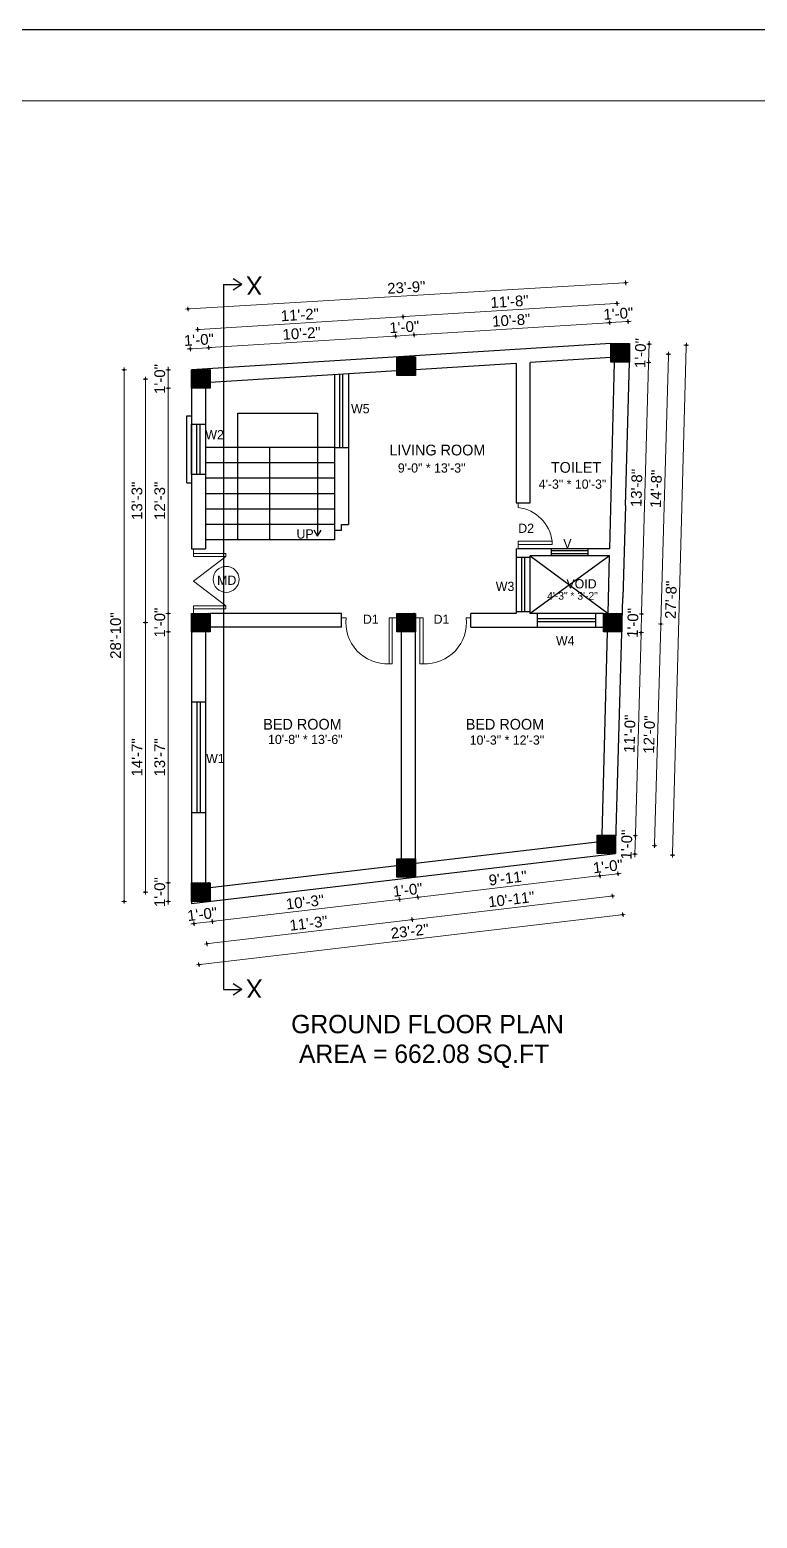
# Model space of a CAD drawing. Header units: inches. Extents: x 36657 to 39835, y -150 to 2098.
# Drawn here: x 37582 to 38055, y 1128 to 2098 of the extents above; entities that cross this region are included whole.
import ezdxf
from ezdxf.enums import TextEntityAlignment as Align

# ---------------------------------------------------------------- set-up
doc = ezdxf.new("R2010")
doc.units = ezdxf.units.IN
doc.header["$LTSCALE"] = 0.5
doc.header["$MEASUREMENT"] = 0
doc.header["$PDMODE"] = 66
for name, color, linetype, lineweight in [('0.13', 2, 'Continuous', 13), ('DW TEXT', 92, 'Continuous', 15), ('ELE1', 3, 'Continuous', 9), ('ELEVATION', 85, 'Continuous', 9), ('hatch', 9, 'Continuous', 0), ('Toilet', 7, 'Continuous', 25)]:
    doc.layers.add(name, color=color, linetype=linetype, lineweight=lineweight)
doc.styles.add('CEN', font='GOTHIC.TTF')
doc.styles.get("Standard").update_dxf_attribs({"font": 'arial.ttf'})
doc.dimstyles.new('S8', dxfattribs={"dimtxt": 5, "dimasz": 1, "dimexe": 6, "dimexo": 18, "dimgap": 1.9375, "dimtad": 1, "dimdec": 0, "dimzin": 3, "dimdsep": 46, "dimlunit": 4, "dimtxsty": 'Standard', "dimblk": 'dot 2', "dimcen": 12, "dimse1": 1, "dimse2": 1, "dimclrd": 1, "dimclre": 1, "dimclrt": 256, "dimadec": 0, "dimazin": 0, "dimtfac": 0.75, "dimtdec": 0, "dimtix": 1, "dimtmove": 1, "dimatfit": 3, "dimldrblk": 'DOT', "dimfxl": 1, "dimtolj": 1, "dimtzin": 0, "dimlwd": 9, "dimlwe": 9, "dimarcsym": 0})
pattern_1 = [(135, (37945.91992, -1856.22724), (-0.0883883476, -0.0883883476), [])]

# ---------------------------------------------------------------- blocks, each defined once
blk = doc.blocks.new('dot1')
at = {"layer": 'hatch'}
h = blk.add_hatch(color=256, dxfattribs=at)
edge = h.paths.add_edge_path()
edge.add_arc((0, 0), 1, 0, 360)
for p, q in [((3, 0), (-3, 0)), ((0, 3), (0, -3))]:
    blk.add_line(p, q, dxfattribs=at)
blk.add_circle((0, 0), 1, dxfattribs=at)
blk = doc.blocks.new('dot 2')
at = {"layer": 'hatch', "xscale": 0.5, "yscale": 0.5, "zscale": 0.5}
blk.add_blockref('dot1', (0, 0), dxfattribs=at)
blk = doc.blocks.new('*D1332')
at = {"layer": 'Defpoints', "color": 0, "transparency": 16777216}
for p in [(37671.91, 1541.92), (37687.07, 1541.92), (37687.07, 1529.92)]:
    blk.add_point(p, dxfattribs=at)
at = {"layer": 'Toilet', "color": 1, "lineweight": 9, "transparency": 16777216}
for p, q in [((37671.91, 1542.92), (37671.91, 1543.92)), ((37671.91, 1529.92), (37671.91, 1541.92)), ((37671.91, 1528.92), (37671.91, 1527.92))]:
    blk.add_line(p, q, dxfattribs=at)
for p, rotation in [((37671.91, 1541.92), 270), ((37671.91, 1529.92), 90)]:
    blk.add_blockref('dot 2', p, dxfattribs=dict(at, rotation=rotation))
at = {"layer": 'Toilet', "transparency": 16777216, "insert": (37666.39, 1535.92), "char_height": 7, "attachment_point": 5, "rotation": 90}
blk.add_mtext('\\A1;1\'-0"', dxfattribs=at)
blk = doc.blocks.new('_Dot')
at = {"color": 0, "linetype": 'ByBlock', "lineweight": -2}
blk.add_line((-0.5, 0), (-1, 0), dxfattribs=at)
at = {"color": 0, "linetype": 'ByBlock', "const_width": 0.5}
blk.add_lwpolyline([(-0.25, 0, 1), (0.25, 0, 1)], format="xyb", close=True, dxfattribs=at)
blk = doc.blocks.new('*D1333')
at = {"layer": 'Defpoints', "color": 0, "transparency": 16777216}
for p in [(37671.91, 1705.41), (37687.07, 1705.41), (37687.07, 1541.92)]:
    blk.add_point(p, dxfattribs=at)
at = {"layer": 'Toilet', "color": 1, "lineweight": 9, "transparency": 16777216}
blk.add_line((37671.91, 1542.92), (37671.91, 1704.41), dxfattribs=at)
for p, rotation in [((37671.91, 1705.41), 90), ((37671.91, 1541.92), 270)]:
    blk.add_blockref('dot 2', p, dxfattribs=dict(at, rotation=rotation))
at = {"layer": 'Toilet', "transparency": 16777216, "insert": (37666.39, 1623.66), "char_height": 7, "attachment_point": 5, "rotation": 90}
blk.add_mtext('\\A1;13\'-7"', dxfattribs=at)
blk = doc.blocks.new('*D1334')
at = {"layer": 'Defpoints', "color": 0, "transparency": 16777216}
for p in [(37671.91, 1717.41), (37687.07, 1717.41), (37687.07, 1705.41)]:
    blk.add_point(p, dxfattribs=at)
at = {"layer": 'Toilet', "color": 1, "lineweight": 9, "transparency": 16777216}
for p, q in [((37671.91, 1718.41), (37671.91, 1719.41)), ((37671.91, 1705.41), (37671.91, 1717.41)), ((37671.91, 1704.41), (37671.91, 1703.41))]:
    blk.add_line(p, q, dxfattribs=at)
for p, rotation in [((37671.91, 1717.41), 270), ((37671.91, 1705.41), 90)]:
    blk.add_blockref('dot 2', p, dxfattribs=dict(at, rotation=rotation))
at = {"layer": 'Toilet', "transparency": 16777216, "insert": (37666.39, 1711.41), "char_height": 7, "attachment_point": 5, "rotation": 90}
blk.add_mtext('\\A1;1\'-0"', dxfattribs=at)
blk = doc.blocks.new('*D1242')
at = {"layer": 'Defpoints', "color": 0, "transparency": 16777216}
for p in [(37671.91, 1864.09), (37687.07, 1864.09), (37687.07, 1717.41)]:
    blk.add_point(p, dxfattribs=at)
at = {"layer": 'Toilet', "color": 1, "lineweight": 9, "transparency": 16777216}
blk.add_line((37671.91, 1718.41), (37671.91, 1863.09), dxfattribs=at)
for p, rotation in [((37671.91, 1864.09), 90), ((37671.91, 1717.41), 270)]:
    blk.add_blockref('dot 2', p, dxfattribs=dict(at, rotation=rotation))
at = {"layer": 'Toilet', "transparency": 16777216, "insert": (37666.39, 1790.75), "char_height": 7, "attachment_point": 5, "rotation": 90}
blk.add_mtext('\\A1;12\'-3"', dxfattribs=at)
blk = doc.blocks.new('*D1335')
at = {"layer": 'Defpoints', "color": 0, "transparency": 16777216}
for p in [(37671.91, 1876.09), (37687.07, 1876.09), (37687.07, 1864.09)]:
    blk.add_point(p, dxfattribs=at)
at = {"layer": 'Toilet', "color": 1, "lineweight": 9, "transparency": 16777216}
for p, q in [((37671.91, 1877.09), (37671.91, 1878.09)), ((37671.91, 1864.09), (37671.91, 1876.09)), ((37671.91, 1863.09), (37671.91, 1862.09))]:
    blk.add_line(p, q, dxfattribs=at)
for p, rotation in [((37671.91, 1876.09), 270), ((37671.91, 1864.09), 90)]:
    blk.add_blockref('dot 2', p, dxfattribs=dict(at, rotation=rotation))
at = {"layer": 'Toilet', "transparency": 16777216, "insert": (37666.39, 1870.09), "char_height": 7, "attachment_point": 5, "rotation": 90}
blk.add_mtext('\\A1;1\'-0"', dxfattribs=at)
blk = doc.blocks.new('*D1339')
at = {"layer": 'Defpoints', "color": 0, "transparency": 16777216}
for p in [(37687.07, 1528.5), (37699.07, 1529.92), (37700.62, 1516.8)]:
    blk.add_point(p, dxfattribs=at)
at = {"layer": 'Toilet', "color": 1, "lineweight": 9, "transparency": 16777216}
for p, q in [((37687.62, 1515.27), (37686.63, 1515.15)), ((37688.62, 1515.39), (37700.62, 1516.8)), ((37701.61, 1516.92), (37702.6, 1517.04))]:
    blk.add_line(p, q, dxfattribs=at)
for p, rotation in [((37688.62, 1515.39), 6.727351048226113), ((37700.62, 1516.8), 186.7273510482261)]:
    blk.add_blockref('dot 2', p, dxfattribs=dict(at, rotation=rotation))
at = {"layer": 'Toilet', "transparency": 16777216, "insert": (37693.97, 1521.57), "char_height": 7, "attachment_point": 5, "rotation": 6.72735}
blk.add_mtext('\\A1;1\'-0"', dxfattribs=at)
blk = doc.blocks.new('*D1340')
at = {"layer": 'Defpoints', "color": 0, "transparency": 16777216}
for p in [(37820.69, 1545.68), (37699.07, 1529.92), (37822.4, 1531.17)]:
    blk.add_point(p, dxfattribs=at)
at = {"layer": 'Toilet', "color": 1, "lineweight": 9, "transparency": 16777216}
blk.add_line((37701.61, 1516.92), (37821.41, 1531.05), dxfattribs=at)
for p, rotation in [((37822.4, 1531.17), 6.72735104825321), ((37700.62, 1516.8), 186.7273510482532)]:
    blk.add_blockref('dot 2', p, dxfattribs=dict(at, rotation=rotation))
at = {"layer": 'Toilet', "transparency": 16777216, "insert": (37760.87, 1529.46), "char_height": 7, "attachment_point": 5, "rotation": 6.72735}
blk.add_mtext('\\A1;10\'-3"', dxfattribs=at)
blk = doc.blocks.new('*D1341')
at = {"layer": 'Defpoints', "color": 0, "transparency": 16777216}
for p in [(37820.69, 1545.68), (37832.69, 1545.68), (37834.24, 1532.56)]:
    blk.add_point(p, dxfattribs=at)
at = {"layer": 'Toilet', "color": 1, "lineweight": 9, "transparency": 16777216}
for p, q in [((37822.4, 1531.17), (37834.24, 1532.56)), ((37835.23, 1532.68), (37836.23, 1532.8)), ((37821.41, 1531.05), (37820.42, 1530.93))]:
    blk.add_line(p, q, dxfattribs=at)
for p, rotation in [((37822.4, 1531.17), 6.727351048253212), ((37834.24, 1532.56), 186.7273510482532)]:
    blk.add_blockref('dot 2', p, dxfattribs=dict(at, rotation=rotation))
at = {"layer": 'Toilet', "transparency": 16777216, "insert": (37827.68, 1537.34), "char_height": 7, "attachment_point": 5, "rotation": 6.72735}
blk.add_mtext('\\A1;1\'-0"', dxfattribs=at)
blk = doc.blocks.new('*D1342')
at = {"layer": 'Defpoints', "color": 0, "transparency": 16777216}
for p in [(37950.97, 1561.05), (37832.69, 1545.68), (37952.68, 1546.54)]:
    blk.add_point(p, dxfattribs=at)
at = {"layer": 'Toilet', "color": 1, "lineweight": 9, "transparency": 16777216}
blk.add_line((37835.23, 1532.68), (37951.69, 1546.42), dxfattribs=at)
for p, rotation in [((37952.68, 1546.54), 6.72735104825321), ((37834.24, 1532.56), 186.7273510482532)]:
    blk.add_blockref('dot 2', p, dxfattribs=dict(at, rotation=rotation))
at = {"layer": 'Toilet', "transparency": 16777216, "insert": (37892.82, 1545.02), "char_height": 7, "attachment_point": 5, "rotation": 6.72735}
blk.add_mtext('\\A1;9\'-11"', dxfattribs=at)
blk = doc.blocks.new('*D1343')
at = {"layer": 'Defpoints', "color": 0, "transparency": 16777216}
for p in [(37950.97, 1561.05), (37962.97, 1561.05), (37964.52, 1547.93)]:
    blk.add_point(p, dxfattribs=at)
at = {"layer": 'Toilet', "color": 1, "lineweight": 9, "transparency": 16777216}
for p, q in [((37951.69, 1546.42), (37950.7, 1546.3)), ((37952.68, 1546.54), (37964.52, 1547.93)), ((37965.51, 1548.05), (37966.5, 1548.17))]:
    blk.add_line(p, q, dxfattribs=at)
for p, rotation in [((37952.68, 1546.54), 6.727351048253212), ((37964.52, 1547.93), 186.7273510482532)]:
    blk.add_blockref('dot 2', p, dxfattribs=dict(at, rotation=rotation))
at = {"layer": 'Toilet', "transparency": 16777216, "insert": (37957.95, 1552.71), "char_height": 7, "attachment_point": 5, "rotation": 6.72735}
blk.add_mtext('\\A1;1\'-0"', dxfattribs=at)
blk = doc.blocks.new('*D1344')
at = {"layer": 'Defpoints', "color": 0, "transparency": 16777216}
for p in [(37956.97, 1567.05), (37826.69, 1551.68), (37830.66, 1518.04)]:
    blk.add_point(p, dxfattribs=at)
at = {"layer": 'Toilet', "color": 1, "lineweight": 9, "transparency": 16777216}
blk.add_line((37959.95, 1533.29), (37831.65, 1518.15), dxfattribs=at)
for p, rotation in [((37960.94, 1533.4), 6.727351048226033), ((37830.66, 1518.04), 186.727351048226)]:
    blk.add_blockref('dot 2', p, dxfattribs=dict(at, rotation=rotation))
at = {"layer": 'Toilet', "transparency": 16777216, "insert": (37895.15, 1531.19), "char_height": 7, "attachment_point": 5, "rotation": 6.72735}
blk.add_mtext('\\A1;10\'-11"', dxfattribs=at)
blk = doc.blocks.new('*D1345')
at = {"layer": 'Defpoints', "color": 0, "transparency": 16777216}
for p in [(37826.69, 1551.68), (37693.07, 1535.92), (37697.04, 1502.27)]:
    blk.add_point(p, dxfattribs=at)
at = {"layer": 'Toilet', "color": 1, "lineweight": 9, "transparency": 16777216}
blk.add_line((37829.67, 1517.92), (37698.03, 1502.39), dxfattribs=at)
for p, rotation in [((37830.66, 1518.04), 6.727351048253292), ((37697.04, 1502.27), 186.7273510482534)]:
    blk.add_blockref('dot 2', p, dxfattribs=dict(at, rotation=rotation))
at = {"layer": 'Toilet', "transparency": 16777216, "insert": (37763.2, 1515.63), "char_height": 7, "attachment_point": 5, "rotation": 6.72735}
blk.add_mtext('\\A1;11\'-3"', dxfattribs=at)
blk = doc.blocks.new('*D1346')
at = {"layer": 'Defpoints', "color": 0, "transparency": 16777216}
for p in [(37962.97, 1561.05), (37687.07, 1528.5), (37967.67, 1521.25)]:
    blk.add_point(p, dxfattribs=at)
at = {"layer": 'Toilet', "color": 1, "lineweight": 9, "transparency": 16777216}
blk.add_line((37692.76, 1488.82), (37966.67, 1521.13), dxfattribs=at)
for p, rotation in [((37967.67, 1521.25), 6.727351048225832), ((37691.77, 1488.7), 186.7273510482258)]:
    blk.add_blockref('dot 2', p, dxfattribs=dict(at, rotation=rotation))
at = {"layer": 'Toilet', "transparency": 16777216, "insert": (37829.07, 1510.45), "char_height": 7, "attachment_point": 5, "rotation": 6.72735}
blk.add_mtext('\\A1;23\'-2"', dxfattribs=at)
blk = doc.blocks.new('*D1347')
at = {"layer": 'Defpoints', "color": 0, "transparency": 16777216}
for p in [(37961.02, 1711.41), (37992.4, 1710.53), (37956.97, 1567.05)]:
    blk.add_point(p, dxfattribs=at)
at = {"layer": 'Toilet', "color": 1, "lineweight": 9, "transparency": 16777216}
blk.add_line((37988.38, 1567.17), (37992.37, 1709.53), dxfattribs=at)
for p, rotation in [((37992.4, 1710.53), 88.39404783827618), ((37988.35, 1566.17), 268.3940478382762)]:
    blk.add_blockref('dot 2', p, dxfattribs=dict(at, rotation=rotation))
at = {"layer": 'Toilet', "transparency": 16777216, "insert": (37984.87, 1638.5), "char_height": 7, "attachment_point": 5, "rotation": 88.39405}
blk.add_mtext('\\A1;12\'-0"', dxfattribs=at)
blk = doc.blocks.new('*D1348')
at = {"layer": 'Defpoints', "color": 0, "transparency": 16777216}
for p in [(37965.95, 1887.14), (37997.33, 1886.26), (37961.02, 1711.41)]:
    blk.add_point(p, dxfattribs=at)
at = {"layer": 'Toilet', "color": 1, "lineweight": 9, "transparency": 16777216}
blk.add_line((37992.43, 1711.53), (37997.3, 1885.26), dxfattribs=at)
for p, rotation in [((37997.33, 1886.26), 88.3940478382136), ((37992.4, 1710.53), 268.3940478382136)]:
    blk.add_blockref('dot 2', p, dxfattribs=dict(at, rotation=rotation))
at = {"layer": 'Toilet', "transparency": 16777216, "insert": (37989.35, 1798.55), "char_height": 7, "attachment_point": 5, "rotation": 88.39405}
blk.add_mtext('\\A1;14\'-8"', dxfattribs=at)
blk = doc.blocks.new('*D1243')
at = {"layer": 'Defpoints', "color": 0, "transparency": 16777216}
for p in [(37963.31, 1573.05), (37975.82, 1572.69), (37962.97, 1561.05)]:
    blk.add_point(p, dxfattribs=at)
at = {"layer": 'Toilet', "color": 1, "lineweight": 9, "transparency": 16777216}
for p, q in [((37975.48, 1560.69), (37975.82, 1572.69)), ((37975.85, 1573.69), (37975.87, 1574.69)), ((37975.45, 1559.69), (37975.42, 1558.7))]:
    blk.add_line(p, q, dxfattribs=at)
for p, rotation in [((37975.82, 1572.69), 268.3940478382552), ((37975.48, 1560.69), 88.39404783825515)]:
    blk.add_blockref('dot 2', p, dxfattribs=dict(at, rotation=rotation))
at = {"layer": 'Toilet', "transparency": 16777216, "insert": (37970.14, 1566.85), "char_height": 7, "attachment_point": 5, "rotation": 88.39405}
blk.add_mtext('\\A1;1\'-0"', dxfattribs=at)
blk = doc.blocks.new('*D1349')
at = {"layer": 'Defpoints', "color": 0, "transparency": 16777216}
for p in [(37967.02, 1705.41), (37979.53, 1705.06), (37963.31, 1573.05)]:
    blk.add_point(p, dxfattribs=at)
at = {"layer": 'Toilet', "color": 1, "lineweight": 9, "transparency": 16777216}
blk.add_line((37975.85, 1573.69), (37979.5, 1704.06), dxfattribs=at)
for p, rotation in [((37979.53, 1705.06), 88.3940478382136), ((37975.82, 1572.69), 268.3940478382136)]:
    blk.add_blockref('dot 2', p, dxfattribs=dict(at, rotation=rotation))
at = {"layer": 'Toilet', "transparency": 16777216, "insert": (37972.16, 1639.03), "char_height": 7, "attachment_point": 5, "rotation": 88.39405}
blk.add_mtext('\\A1;11\'-0"', dxfattribs=at)
blk = doc.blocks.new('*D1350')
at = {"layer": 'Defpoints', "color": 0, "transparency": 16777216}
for p in [(37967.02, 1717.41), (37979.86, 1717.05), (37967.02, 1705.41)]:
    blk.add_point(p, dxfattribs=at)
at = {"layer": 'Toilet', "color": 1, "lineweight": 9, "transparency": 16777216}
for p, q in [((37979.53, 1705.06), (37979.86, 1717.05)), ((37979.89, 1718.05), (37979.92, 1719.05)), ((37979.5, 1704.06), (37979.47, 1703.06))]:
    blk.add_line(p, q, dxfattribs=at)
for p, rotation in [((37979.86, 1717.05), 268.3940478382136), ((37979.53, 1705.06), 88.39404783821358)]:
    blk.add_blockref('dot 2', p, dxfattribs=dict(at, rotation=rotation))
at = {"layer": 'Toilet', "transparency": 16777216, "insert": (37974.19, 1711.21), "char_height": 7, "attachment_point": 5, "rotation": 88.39405}
blk.add_mtext('\\A1;1\'-0"', dxfattribs=at)
blk = doc.blocks.new('*D1351')
at = {"layer": 'Defpoints', "color": 0, "transparency": 16777216}
for p in [(37971.95, 1881.14), (37984.46, 1880.79), (37967.02, 1717.41)]:
    blk.add_point(p, dxfattribs=at)
at = {"layer": 'Toilet', "color": 1, "lineweight": 9, "transparency": 16777216}
blk.add_line((37979.89, 1718.05), (37984.43, 1879.79), dxfattribs=at)
for p, rotation in [((37984.46, 1880.79), 88.3940478382136), ((37979.86, 1717.05), 268.3940478382136)]:
    blk.add_blockref('dot 2', p, dxfattribs=dict(at, rotation=rotation))
at = {"layer": 'Toilet', "transparency": 16777216, "insert": (37976.65, 1799.07), "char_height": 7, "attachment_point": 5, "rotation": 88.39405}
blk.add_mtext('\\A1;13\'-8"', dxfattribs=at)
blk = doc.blocks.new('*D1352')
at = {"layer": 'Defpoints', "color": 0, "transparency": 16777216}
for p in [(37971.95, 1893.14), (37984.79, 1892.78), (37971.95, 1881.14)]:
    blk.add_point(p, dxfattribs=at)
at = {"layer": 'Toilet', "color": 1, "lineweight": 9, "transparency": 16777216}
for p, q in [((37984.46, 1880.79), (37984.79, 1892.78)), ((37984.82, 1893.78), (37984.85, 1894.78)), ((37984.43, 1879.79), (37984.4, 1878.79))]:
    blk.add_line(p, q, dxfattribs=at)
for p, rotation in [((37984.79, 1892.78), 268.3940478382136), ((37984.46, 1880.79), 88.39404783821358)]:
    blk.add_blockref('dot 2', p, dxfattribs=dict(at, rotation=rotation))
at = {"layer": 'Toilet', "transparency": 16777216, "insert": (37979.11, 1886.94), "char_height": 7, "attachment_point": 5, "rotation": 88.39405}
blk.add_mtext('\\A1;1\'-0"', dxfattribs=at)
blk = doc.blocks.new('*D1353')
at = {"layer": 'Defpoints', "color": 0, "transparency": 16777216}
for p in [(37971.95, 1893.14), (38008.96, 1892.14), (37962.97, 1561.05)]:
    blk.add_point(p, dxfattribs=at)
at = {"layer": 'Toilet', "color": 1, "lineweight": 9, "transparency": 16777216}
blk.add_line((38000.02, 1561.04), (38008.94, 1891.14), dxfattribs=at)
for p, rotation in [((38008.96, 1892.14), 88.4520485907566), ((37999.99, 1560.04), 268.4520485907566)]:
    blk.add_blockref('dot 2', p, dxfattribs=dict(at, rotation=rotation))
at = {"layer": 'Toilet', "transparency": 16777216, "insert": (37998.97, 1726.24), "char_height": 7, "attachment_point": 5, "rotation": 88.45205}
blk.add_mtext('\\A1;27\'-8"', dxfattribs=at)
blk = doc.blocks.new('*D1354')
at = {"layer": 'Defpoints', "color": 0, "transparency": 16777216}
for p in [(37698.22, 1890.49), (37687.07, 1876.09), (37699.07, 1876.84)]:
    blk.add_point(p, dxfattribs=at)
at = {"layer": 'Toilet', "color": 1, "lineweight": 9, "transparency": 16777216}
for p, q in [((37686.22, 1889.74), (37698.22, 1890.49)), ((37699.22, 1890.55), (37700.21, 1890.61)), ((37685.22, 1889.68), (37684.22, 1889.62))]:
    blk.add_line(p, q, dxfattribs=at)
for p, rotation in [((37686.22, 1889.74), 3.575827605927389), ((37698.22, 1890.49), 183.5758276059273)]:
    blk.add_blockref('dot 2', p, dxfattribs=dict(at, rotation=rotation))
at = {"layer": 'Toilet', "transparency": 16777216, "insert": (37691.87, 1895.62), "char_height": 7, "attachment_point": 5, "rotation": 3.57583}
blk.add_mtext('\\A1;1\'-0"', dxfattribs=at)
blk = doc.blocks.new('*D1355')
at = {"layer": 'Defpoints', "color": 0, "transparency": 16777216}
for p in [(37819.84, 1898.09), (37820.69, 1884.44), (37699.07, 1876.84)]:
    blk.add_point(p, dxfattribs=at)
at = {"layer": 'Toilet', "color": 1, "lineweight": 9, "transparency": 16777216}
blk.add_line((37699.22, 1890.55), (37818.84, 1898.03), dxfattribs=at)
for p, rotation in [((37698.22, 1890.49), 183.5758276059279), ((37819.84, 1898.09), 3.575827605927924)]:
    blk.add_blockref('dot 2', p, dxfattribs=dict(at, rotation=rotation))
at = {"layer": 'Toilet', "transparency": 16777216, "insert": (37758.69, 1899.79), "char_height": 7, "attachment_point": 5, "rotation": 3.57583}
blk.add_mtext('\\A1;10\'-2"', dxfattribs=at)
blk = doc.blocks.new('*D1356')
at = {"layer": 'Defpoints', "color": 0, "transparency": 16777216}
for p in [(37831.79, 1898.84), (37820.69, 1884.44), (37832.69, 1884.44)]:
    blk.add_point(p, dxfattribs=at)
at = {"layer": 'Toilet', "color": 1, "lineweight": 9, "transparency": 16777216}
for p, q in [((37818.84, 1898.03), (37817.84, 1897.97)), ((37819.84, 1898.09), (37831.79, 1898.84)), ((37832.79, 1898.9), (37833.79, 1898.96))]:
    blk.add_line(p, q, dxfattribs=at)
for p, rotation in [((37831.79, 1898.84), 183.5758276059279), ((37819.84, 1898.09), 3.575827605927948)]:
    blk.add_blockref('dot 2', p, dxfattribs=dict(at, rotation=rotation))
at = {"layer": 'Toilet', "transparency": 16777216, "insert": (37825.47, 1903.96), "char_height": 7, "attachment_point": 5, "rotation": 3.57583}
blk.add_mtext('\\A1;1\'-0"', dxfattribs=at)
blk = doc.blocks.new('*D1357')
at = {"layer": 'Defpoints', "color": 0, "transparency": 16777216}
for p in [(37959.09, 1906.79), (37959.95, 1893.14), (37832.69, 1884.44)]:
    blk.add_point(p, dxfattribs=at)
at = {"layer": 'Toilet', "color": 1, "lineweight": 9, "transparency": 16777216}
blk.add_line((37832.79, 1898.9), (37958.09, 1906.73), dxfattribs=at)
for p, rotation in [((37831.79, 1898.84), 183.5758276059279), ((37959.09, 1906.79), 3.575827605927924)]:
    blk.add_blockref('dot 2', p, dxfattribs=dict(at, rotation=rotation))
at = {"layer": 'Toilet', "transparency": 16777216, "insert": (37895.1, 1908.32), "char_height": 7, "attachment_point": 5, "rotation": 3.57583}
blk.add_mtext('\\A1;10\'-8"', dxfattribs=at)
blk = doc.blocks.new('*D1358')
at = {"layer": 'Defpoints', "color": 0, "transparency": 16777216}
for p in [(37971.05, 1907.54), (37959.95, 1893.14), (37971.95, 1893.14)]:
    blk.add_point(p, dxfattribs=at)
at = {"layer": 'Toilet', "color": 1, "lineweight": 9, "transparency": 16777216}
for p, q in [((37958.09, 1906.73), (37957.1, 1906.67)), ((37959.09, 1906.79), (37971.05, 1907.54)), ((37972.04, 1907.6), (37973.04, 1907.66))]:
    blk.add_line(p, q, dxfattribs=at)
for p, rotation in [((37959.09, 1906.79), 3.575827605927948), ((37971.05, 1907.54), 183.5758276059279)]:
    blk.add_blockref('dot 2', p, dxfattribs=dict(at, rotation=rotation))
at = {"layer": 'Toilet', "transparency": 16777216, "insert": (37964.73, 1912.67), "char_height": 7, "attachment_point": 5, "rotation": 3.57583}
blk.add_mtext('\\A1;1\'-0"', dxfattribs=at)
blk = doc.blocks.new('*D1359')
at = {"layer": 'Defpoints', "color": 0, "transparency": 16777216}
for p in [(37824.68, 1910.65), (37965.95, 1887.14), (37826.69, 1878.44)]:
    blk.add_point(p, dxfattribs=at)
at = {"layer": 'Toilet', "color": 1, "lineweight": 9, "transparency": 16777216}
blk.add_line((37962.93, 1919.29), (37825.68, 1910.71), dxfattribs=at)
for p, rotation in [((37963.93, 1919.35), 3.575843646370602), ((37824.68, 1910.65), 183.5758436463706)]:
    blk.add_blockref('dot 2', p, dxfattribs=dict(at, rotation=rotation))
at = {"layer": 'Toilet', "transparency": 16777216, "insert": (37893.96, 1920.5), "char_height": 7, "attachment_point": 5, "rotation": 3.57584}
blk.add_mtext('\\A1;11\'-8"', dxfattribs=at)
blk = doc.blocks.new('*D1360')
at = {"layer": 'Defpoints', "color": 0, "transparency": 16777216}
for p in [(37691.06, 1902.3), (37826.69, 1878.44), (37693.07, 1870.09)]:
    blk.add_point(p, dxfattribs=at)
at = {"layer": 'Toilet', "color": 1, "lineweight": 9, "transparency": 16777216}
blk.add_line((37823.68, 1910.59), (37692.06, 1902.36), dxfattribs=at)
for p, rotation in [((37824.68, 1910.65), 3.575843646351097), ((37691.06, 1902.3), 183.5758436463511)]:
    blk.add_blockref('dot 2', p, dxfattribs=dict(at, rotation=rotation))
at = {"layer": 'Toilet', "transparency": 16777216, "insert": (37757.53, 1911.92), "char_height": 7, "attachment_point": 5, "rotation": 3.57584}
blk.add_mtext('\\A1;11\'-2"', dxfattribs=at)
blk = doc.blocks.new('*D1307')
at = {"layer": 'Defpoints', "color": 0, "transparency": 16777216}
for p in [(37684.7, 1915.7), (37971.95, 1893.14), (37687.07, 1876.09)]:
    blk.add_point(p, dxfattribs=at)
at = {"layer": 'Toilet', "color": 1, "lineweight": 9, "transparency": 16777216}
blk.add_line((37968.58, 1932.69), (37685.7, 1915.76), dxfattribs=at)
for p, rotation in [((37969.57, 1932.75), 3.425574687815071), ((37684.7, 1915.7), 183.425574687815)]:
    blk.add_blockref('dot 2', p, dxfattribs=dict(at, rotation=rotation))
at = {"layer": 'Toilet', "transparency": 16777216, "insert": (37826.81, 1929.73), "char_height": 7, "attachment_point": 5, "rotation": 3.42557}
blk.add_mtext('\\A1;23\'-9"', dxfattribs=at)

msp = doc.modelspace()

# ---------------------------------------------------------------- hatches: boundary and pattern name
at = {"layer": 'Toilet'}
h = msp.add_hatch(dxfattribs=at)
h.set_pattern_fill('ANSI31', color=256, angle=90)
h.set_pattern_definition(pattern_1)
h.paths.add_polyline_path([(37971.95, 1893.14), (37959.95, 1893.14), (37959.95, 1893.14), (37959.95, 1881.14), (37971.95, 1881.14)])
h = msp.add_hatch(dxfattribs=at)
h.set_pattern_fill('ANSI31', color=256, angle=90)
h.set_pattern_definition(pattern_1)
h.paths.add_polyline_path([(37687.07, 1541.92), (37687.07, 1529.92), (37699.07, 1529.92), (37699.07, 1541.92)])
h.paths.add_polyline_path([(37687.07, 1705.41), (37699.07, 1705.41), (37699.07, 1717.41), (37687.07, 1717.41)])
h.paths.add_polyline_path([(37699.07, 1864.09), (37699.07, 1876.09), (37687.07, 1876.09), (37687.07, 1864.09)])
h.paths.add_polyline_path([(37832.69, 1872.44), (37832.69, 1884.44), (37820.69, 1884.44), (37820.69, 1872.44)])
h.paths.add_polyline_path([(37955.02, 1717.41), (37955.02, 1705.41), (37967.02, 1705.41), (37967.02, 1717.41)])
h.paths.add_polyline_path([(37950.97, 1561.05), (37962.97, 1561.05), (37962.97, 1573.05), (37950.97, 1573.05)])
h.paths.add_polyline_path([(37832.69, 1557.68), (37820.69, 1557.68), (37820.69, 1545.68), (37832.69, 1545.68)])
h.paths.add_polyline_path([(37832.69, 1705.41), (37832.69, 1717.41), (37820.69, 1717.41), (37820.69, 1705.41)])

# ---------------------------------------------------------------- linework, layer by layer
at = {"layer": '0.13', "color": 0, "ltscale": 0.5}
for p, q in [((37902.36, 1789.41), (37898.36, 1789.41)), ((37691.07, 1759.41), (37687.07, 1759.41)), ((37902.36, 1759.41), (37898.36, 1759.41)), ((37691.07, 1717.41), (37687.07, 1717.41)), ((37784.69, 1717.41), (37784.69, 1708.66)), ((37820.69, 1717.41), (37820.69, 1713.41)), ((37832.69, 1717.41), (37832.69, 1713.41)), ((37868.69, 1717.41), (37868.69, 1708.66))]:
    msp.add_line(p, q, dxfattribs=at)
at = {"layer": 'Defpoints'}
msp.add_lwpolyline([(39834.69, 2097.54), (36657.09, 2097.54), (36657.09, -150.43), (39834.69, -150.43)], close=True, dxfattribs=at)
at = {"layer": 'ELE1'}
msp.add_lwpolyline([(36703.41, 2051.22), (39788.37, 2051.22), (39788.37, -104.11), (36703.41, -104.11)], close=True, dxfattribs=at)
at = {"layer": 'ELEVATION', "color": 146, "ltscale": 0.25, "true_color": 0x105689}
for p, q in [((37899.61, 1786.41), (37899.61, 1789.41)), ((37921.7, 1764.41), (37899.61, 1764.41)), ((37899.61, 1764.41), (37899.61, 1762.41)), ((37921.7, 1762.41), (37921.7, 1764.41)), ((37688.31, 1759.41), (37688.31, 1756.41)), ((37688.31, 1756.41), (37709.31, 1756.41)), ((37688.31, 1754.41), (37688.31, 1756.41)), ((37709.31, 1754.41), (37709.31, 1756.41)), ((37899.61, 1759.41), (37899.61, 1762.41)), ((37899.61, 1762.41), (37921.7, 1762.41)), ((37709.31, 1754.41), (37688.31, 1754.41)), ((37709.31, 1754.41), (37688.31, 1738.41)), ((37709.31, 1722.41), (37688.31, 1738.41)), ((37709.31, 1722.41), (37688.31, 1722.41)), ((37688.31, 1722.41), (37688.31, 1720.41)), ((37688.31, 1717.41), (37688.31, 1720.41)), ((37688.31, 1720.41), (37709.31, 1720.41)), ((37709.31, 1720.41), (37709.31, 1722.41)), ((37784.69, 1714.65), (37787.69, 1714.65)), ((37815.69, 1684.65), (37815.69, 1714.65)), ((37815.69, 1714.65), (37817.69, 1714.65)), ((37820.69, 1714.65), (37817.69, 1714.65)), ((37817.69, 1714.65), (37817.69, 1684.65)), ((37832.69, 1714.65), (37835.69, 1714.65)), ((37835.69, 1714.65), (37835.69, 1684.65)), ((37837.69, 1714.65), (37835.69, 1714.65)), ((37837.69, 1684.65), (37837.69, 1714.65)), ((37868.69, 1714.65), (37865.69, 1714.65)), ((37817.69, 1684.65), (37815.69, 1684.65)), ((37835.69, 1684.65), (37837.69, 1684.65))]:
    msp.add_line(p, q, dxfattribs=at)
at = {"layer": 'ELEVATION'}
msp.add_circle((37709.54, 1739.61), 8.46, dxfattribs=at)
at = {"layer": 'ELEVATION', "color": 146, "ltscale": 0.25, "true_color": 0x105689}
for centre, radius, start, end in [((37896.43, 1761.13), 25.48, 7.39655, 82.84168), ((37814.24, 1711.36), 26.75, 172.93802, 273.11211), ((37839.15, 1711.36), 26.75, 266.88789, 7.06198)]:
    msp.add_arc(centre, radius, start, end, dxfattribs=at)
at = {"layer": 'Toilet'}
for p, q in [((37707.83, 1931.58), (37707.83, 1472.54)), ((37707.83, 1931.58), (37719.83, 1931.58)), ((37719.83, 1931.58), (37714.15, 1935.28)), ((37719.83, 1931.58), (37714.15, 1927.88)), ((37959.95, 1893.14), (37687.07, 1876.09)), ((37959.95, 1884.12), (37907.36, 1880.84)), ((37907.36, 1789.41), (37907.36, 1880.84)), ((37959.16, 1759.41), (37962.34, 1881.14)), ((37969.33, 1787.68), (37971.95, 1881.14)), ((37687.07, 1876.09), (37687.07, 1759.41)), ((37699.07, 1876.09), (37699.07, 1876.84)), ((37820.69, 1875.42), (37699.07, 1867.82)), ((37780.07, 1872.88), (37780.07, 1765.41)), ((37783.57, 1825.41), (37783.57, 1873.07)), ((37785.57, 1825.41), (37785.57, 1873.26)), ((37789.07, 1873.45), (37789.07, 1775.41)), ((37898.36, 1880.28), (37832.69, 1876.17)), ((37898.36, 1880.28), (37898.36, 1789.41)), ((37696.07, 1864.09), (37696.07, 1759.41)), ((37684.07, 1802.41), (37684.07, 1846.09)), ((37684.07, 1846.09), (37687.07, 1846.09)), ((37717.07, 1765.41), (37717.07, 1847.83)), ((37717.07, 1847.83), (37769.07, 1847.83)), ((37769.07, 1847.83), (37769.07, 1767.8)), ((37687.07, 1807.91), (37687.07, 1840.59)), ((37687.07, 1840.59), (37696.07, 1840.59)), ((37690.57, 1807.91), (37690.57, 1840.59)), ((37692.57, 1807.91), (37692.57, 1840.59)), ((37738.07, 1825.41), (37696.07, 1825.41)), ((37738.07, 1765.41), (37738.07, 1825.41)), ((37780.07, 1825.41), (37738.07, 1825.41)), ((37738.07, 1765.41), (37738.07, 1825.41)), ((37780.07, 1825.41), (37789.07, 1825.41)), ((37738.07, 1815.41), (37696.07, 1815.41)), ((37780.07, 1815.41), (37738.07, 1815.41)), ((37696.07, 1807.91), (37687.07, 1807.91)), ((37738.07, 1805.41), (37696.07, 1805.41)), ((37780.07, 1805.41), (37738.07, 1805.41)), ((37684.07, 1802.41), (37687.07, 1802.41)), ((37738.07, 1795.41), (37696.07, 1795.41)), ((37780.07, 1795.41), (37738.07, 1795.41)), ((37738.07, 1785.41), (37696.07, 1785.41)), ((37780.07, 1785.41), (37738.07, 1785.41)), ((37898.36, 1789.41), (37907.36, 1789.41)), ((37969.33, 1787.68), (37967.64, 1727.68)), ((37738.07, 1775.41), (37696.07, 1775.41)), ((37780.07, 1775.41), (37738.07, 1775.41)), ((37784.69, 1775.41), (37789.07, 1775.41)), ((37784.69, 1771.41), (37784.69, 1775.41)), ((37738.07, 1765.41), (37696.07, 1765.41)), ((37780.07, 1765.41), (37738.07, 1765.41)), ((37769.07, 1767.8), (37766.81, 1771.68)), ((37769.07, 1767.8), (37771.33, 1771.68)), ((37784.69, 1771.41), (37780.07, 1771.41)), ((37687.07, 1759.41), (37696.07, 1759.41)), ((37898.36, 1759.41), (37898.36, 1717.41)), ((37959.16, 1759.41), (37899.61, 1759.41)), ((37959.04, 1754.91), (37907.36, 1754.91)), ((37959.04, 1754.91), (37907.36, 1717.41)), ((37907.36, 1754.91), (37958.06, 1717.41)), ((37907.36, 1717.41), (37907.36, 1754.91)), ((37921.2, 1754.91), (37921.2, 1759.41)), ((37945.2, 1758.16), (37921.2, 1758.16)), ((37945.2, 1756.16), (37921.2, 1756.16)), ((37945.2, 1754.91), (37945.2, 1759.41)), ((37958.06, 1717.41), (37959.04, 1754.91)), ((37907.36, 1753.91), (37898.36, 1753.91)), ((37901.86, 1718.41), (37901.86, 1753.91)), ((37903.86, 1718.41), (37903.86, 1753.91)), ((37962.97, 1561.05), (37967.64, 1727.68)), ((37967.61, 1726.41), (37967.61, 1726.41)), ((37687.07, 1717.41), (37687.07, 1528.5)), ((37784.69, 1717.41), (37699.07, 1717.41)), ((37784.69, 1708.41), (37784.69, 1717.41)), ((37898.36, 1717.41), (37868.69, 1717.41)), ((37868.69, 1708.41), (37868.69, 1717.41)), ((37907.36, 1718.41), (37898.36, 1718.41)), ((37955.02, 1717.41), (37907.36, 1717.41)), ((37912.19, 1708.41), (37912.19, 1717.41)), ((37950.19, 1708.41), (37950.19, 1717.41)), ((37784.69, 1708.41), (37699.07, 1708.41)), ((37868.69, 1708.41), (37955.02, 1708.41)), ((37950.19, 1713.91), (37912.19, 1713.91)), ((37950.19, 1711.91), (37912.19, 1711.91)), ((37696.07, 1705.41), (37696.07, 1541.92)), ((37823.69, 1557.68), (37823.69, 1705.41)), ((37832.69, 1554.56), (37832.69, 1705.41)), ((37954.3, 1573.05), (37957.75, 1705.41)), ((37696.07, 1659.66), (37687.07, 1659.66)), ((37690.57, 1659.66), (37690.57, 1587.66)), ((37692.57, 1659.66), (37692.57, 1587.66)), ((37696.07, 1587.66), (37687.07, 1587.66)), ((37954.3, 1573.05), (37963.31, 1573.05)), ((37687.07, 1528.5), (37962.97, 1561.05)), ((37832.69, 1554.74), (37950.97, 1568.69)), ((37699.07, 1538.98), (37820.69, 1553.32)), ((37719.83, 1472.54), (37714.15, 1476.24)), ((37707.83, 1472.54), (37719.83, 1472.54)), ((37719.83, 1472.54), (37714.15, 1468.84))]:
    msp.add_line(p, q, dxfattribs=at)
for points in [[(37959.95, 1881.14), (37959.95, 1893.14), (37971.95, 1893.14), (37971.95, 1881.14)], [(37820.69, 1872.44), (37820.69, 1884.44), (37832.69, 1884.44), (37832.69, 1872.44)], [(37687.07, 1864.09), (37687.07, 1876.09), (37699.07, 1876.09), (37699.07, 1864.09)], [(37687.07, 1705.41), (37687.07, 1717.41), (37699.07, 1717.41), (37699.07, 1705.41)], [(37820.69, 1705.41), (37820.69, 1717.41), (37832.69, 1717.41), (37832.69, 1705.41)], [(37955.02, 1705.41), (37955.02, 1717.41), (37967.02, 1717.41), (37967.02, 1705.41)], [(37950.97, 1561.05), (37950.97, 1573.05), (37962.97, 1573.05), (37962.97, 1561.05)], [(37820.69, 1545.68), (37820.69, 1557.68), (37832.69, 1557.68), (37832.69, 1545.68)], [(37687.07, 1529.92), (37687.07, 1541.92), (37699.07, 1541.92), (37699.07, 1529.92)]]:
    msp.add_lwpolyline(points, close=True, dxfattribs=at)

# ---------------------------------------------------------------- texts
at = {"layer": 'DW TEXT', "ltscale": 0.13, "style": 'CEN'}
for p in [(37727.87, 1931.01), (37727.87, 1473.1)]:
    msp.add_text('X', height=12, rotation=180, dxfattribs=at).set_placement(p, align=Align.MIDDLE_CENTER)
for s, height, p in [('W5', 6, (37796.86, 1850.78)), ('W2', 6, (37702.09, 1833.88)), ('LIVING ROOM ', 7, (37848.3, 1823.82)), ('9\'-0" * 13\'-3"', 6, (37843.28, 1812.16)), ('TOILET', 7, (37937.23, 1812.53)), ('4\'-3" * 10\'-3"', 6, (37934.92, 1801.62)), ('D2', 6, (37904.76, 1772.86)), ('UP', 6, (37760.93, 1769.19)), ('V', 6, (37931.61, 1762.83)), ('MD', 6, (37709.95, 1739.04)), ('W3', 6, (37891.03, 1735.04)), ('VOID', 6, (37940.79, 1736.72)), ('4\'-3" * 3\'-2"', 5, (37934.92, 1728.87)), ('D1', 6, (37803.69, 1713.65)), ('D1', 6, (37849.69, 1713.65)), ('W4', 6, (37930.21, 1699.67)), ('BED ROOM', 7, (37759.23, 1645.23)), ('BED ROOM', 7, (37890.97, 1645.23)), ('10\'-8" * 13\'-6"', 6, (37761.07, 1635.36)), ('10\'-3" * 12\'-3"', 6, (37892.26, 1634.94)), ('W1', 6, (37702.59, 1622.93)), ('GROUND FLOOR PLAN', 12, (37840.59, 1450)), ('AREA = 662.08 SQ.FT ', 12, (37840.59, 1430.66))]:
    msp.add_text(s, height=height, dxfattribs=at).set_placement(p, align=Align.MIDDLE_CENTER)

# ---------------------------------------------------------------- dimensions: what is measured, and where the dimension line sits
at = {"layer": 'Toilet'}
for p1, p2, distance, picture, middle in [((37971.95, 1893.14), (37687.07, 1876.09), -39.68, '*D1307', (37826.81, 1929.73)), ((37965.95, 1887.14), (37826.69, 1878.44), -32.27, '*D1359', (37893.96, 1920.5)), ((37687.07, 1876.09), (37699.07, 1876.84), 13.68, '*D1354', (37691.87, 1895.62)), ((37962.97, 1561.05), (37971.95, 1893.14), -37.03, '*D1353', (37998.97, 1726.24)), ((37956.97, 1567.05), (37961.02, 1711.41), -31.39, '*D1347', (37984.87, 1638.5)), ((37962.97, 1561.05), (37963.31, 1573.05), -12.51, '*D1243', (37970.14, 1566.85)), ((37687.07, 1528.5), (37962.97, 1561.05), -40.07, '*D1346', (37829.07, 1510.45)), ((37956.97, 1567.05), (37826.69, 1551.68), 33.88, '*D1344', (37895.15, 1531.19)), ((37687.07, 1528.5), (37699.07, 1529.92), -13.2, '*D1339', (37693.97, 1521.57))]:
    dim = msp.add_aligned_dim(p1=p1, p2=p2, distance=distance, dimstyle='S8', override={"dimtxt": 7, "dimfxl": 2, "dimfxlon": 1, "dimarcsym": 1}, dxfattribs=at)
    dim.commit()
    dim.dimension.update_dxf_attribs({"geometry": picture, "text_midpoint": middle})
for base, p1, p2, angle, picture, middle in [((37691.06, 1902.3), (37826.69, 1878.44), (37693.07, 1870.09), 3.57584, '*D1360', (37757.53, 1911.92)), ((37959.09, 1906.79), (37832.69, 1884.44), (37959.95, 1893.14), 183.57583, '*D1357', (37895.1, 1908.32)), ((37971.05, 1907.54), (37959.95, 1893.14), (37971.95, 1893.14), 183.57583, '*D1358', (37964.73, 1912.67)), ((37819.84, 1898.09), (37699.07, 1876.84), (37820.69, 1884.44), 183.57583, '*D1355', (37758.69, 1899.79)), ((37831.79, 1898.84), (37820.69, 1884.44), (37832.69, 1884.44), 183.57583, '*D1356', (37825.47, 1903.96)), ((37984.79, 1892.78), (37971.95, 1881.14), (37971.95, 1893.14), 268.39405, '*D1352', (37979.11, 1886.94)), ((37671.91, 1876.09), (37687.07, 1864.09), (37687.07, 1876.09), 90, '*D1335', (37666.39, 1870.09)), ((37997.33, 1886.26), (37961.02, 1711.41), (37965.95, 1887.14), 268.39405, '*D1348', (37989.35, 1798.55)), ((37984.46, 1880.79), (37967.02, 1717.41), (37971.95, 1881.14), 268.39405, '*D1351', (37976.65, 1799.07)), ((37671.91, 1864.09), (37687.07, 1717.41), (37687.07, 1864.09), 90, '*D1242', (37666.39, 1790.75)), ((37671.91, 1717.41), (37687.07, 1705.41), (37687.07, 1717.41), 90, '*D1334', (37666.39, 1711.41)), ((37979.86, 1717.05), (37967.02, 1705.41), (37967.02, 1717.41), 268.39405, '*D1350', (37974.19, 1711.21)), ((37671.91, 1705.41), (37687.07, 1541.92), (37687.07, 1705.41), 90, '*D1333', (37666.39, 1623.66)), ((37979.53, 1705.06), (37963.31, 1573.05), (37967.02, 1705.41), 268.39405, '*D1349', (37972.16, 1639.03)), ((37952.68, 1546.54), (37832.69, 1545.68), (37950.97, 1561.05), 186.72735, '*D1342', (37892.82, 1545.02)), ((37964.52, 1547.93), (37950.97, 1561.05), (37962.97, 1561.05), 186.72735, '*D1343', (37957.95, 1552.71)), ((37697.04, 1502.27), (37826.69, 1551.68), (37693.07, 1535.92), 6.72735, '*D1345', (37763.2, 1515.63)), ((37671.91, 1541.92), (37687.07, 1529.92), (37687.07, 1541.92), 90, '*D1332', (37666.39, 1535.92)), ((37822.4, 1531.17), (37699.07, 1529.92), (37820.69, 1545.68), 186.72735, '*D1340', (37760.87, 1529.46)), ((37834.24, 1532.56), (37820.69, 1545.68), (37832.69, 1545.68), 186.72735, '*D1341', (37827.68, 1537.34))]:
    dim = msp.add_linear_dim(base=base, p1=p1, p2=p2, angle=angle, dimstyle='S8', override={"dimtxt": 7, "dimfxl": 2, "dimfxlon": 1, "dimarcsym": 1}, dxfattribs=at)
    dim.commit()
    dim.dimension.update_dxf_attribs({"geometry": picture, "text_midpoint": middle})
for base, p1, p2 in [((37643.13, 1876.09), (37687.07, 1529.92), (37687.07, 1876.09)), ((37657.01, 1870.09), (37693.07, 1711.41), (37693.07, 1870.09)), ((37657.01, 1711.41), (37693.07, 1535.92), (37693.07, 1711.41))]:
    msp.add_linear_dim(base=base, p1=p1, p2=p2, angle=90, dimstyle='S8', override={"dimtxt": 7, "dimfxl": 2, "dimfxlon": 1, "dimarcsym": 1}, dxfattribs=at).render()

doc.saveas('drawing.dxf')
